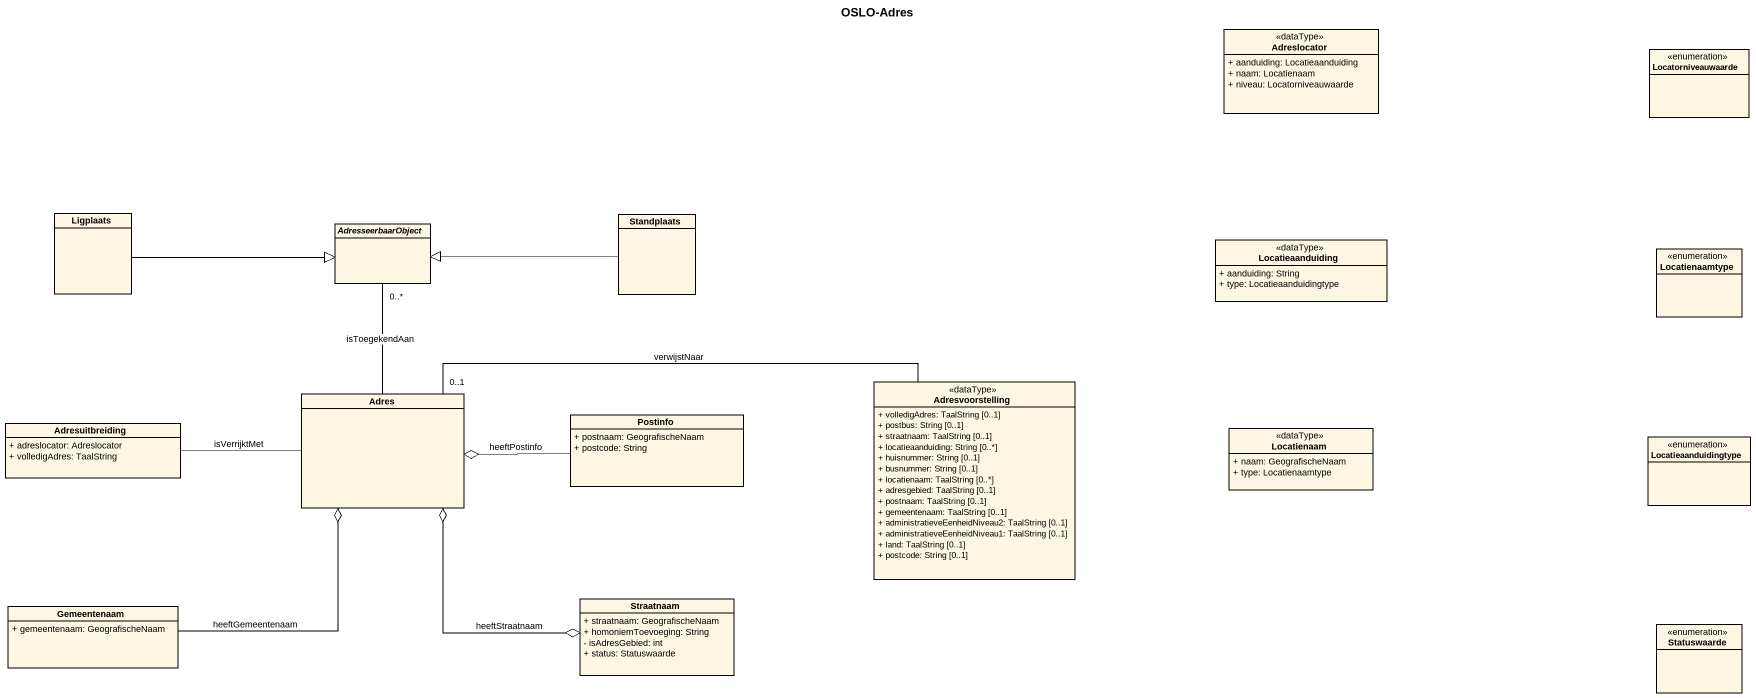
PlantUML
@startuml
title OSLO-Adres
hide circle
hide empty members
skinparam classAttributeIconSize 0
class Adreslocator <<dataType>> {
  + aanduiding: Locatieaanduiding
  + naam: Locatienaam
  + niveau: Locatorniveauwaarde
}
enum Locatorniveauwaarde
class Ligplaats
abstract class AdresseerbaarObject
class Standplaats
class Locatieaanduiding <<dataType>> {
  + aanduiding: String
  + type: Locatieaanduidingtype
}
enum Locatienaamtype
class Adresvoorstelling <<dataType>> {
  + volledigAdres: TaalString [0..1]
  + postbus: String [0..1]
  + straatnaam: TaalString [0..1]
  + locatieaanduiding: String [0..*]
  + huisnummer: String [0..1]
  + busnummer: String [0..1]
  + locatienaam: TaalString [0..*]
  + adresgebied: TaalString [0..1]
  + postnaam: TaalString [0..1]
  + gemeentenaam: TaalString [0..1]
  + administratieveEenheidNiveau2: TaalString [0..1]
  + administratieveEenheidNiveau1: TaalString [0..1]
  + land: TaalString [0..1]
  + postcode: String [0..1]
}
class Adresuitbreiding {
  + adreslocator: Adreslocator
  + volledigAdres: TaalString
}
class Adres
class Postinfo {
  + postnaam: GeografischeNaam
  + postcode: String
}
class Locatienaam <<dataType>> {
  + naam: GeografischeNaam
  + type: Locatienaamtype
}
enum Locatieaanduidingtype
class Gemeentenaam {
  + gemeentenaam: GeografischeNaam
}
class Straatnaam {
  + straatnaam: GeografischeNaam
  + homoniemToevoeging: String
  - isAdresGebied: int
  + status: Statuswaarde
}
enum Statuswaarde
Ligplaats -right-|> AdresseerbaarObject
Standplaats -left-|> AdresseerbaarObject
Adresvoorstelling -left- "0..1" Adres : verwijstNaar
Adres -up- "0..*" AdresseerbaarObject : isToegekendAan
Adres -left- Adresuitbreiding : isVerrijktMet
Adres o-right- Postinfo : heeftPostinfo
Adres o-- Gemeentenaam : heeftGemeentenaam
Adres o--o Straatnaam : heeftStraatnaam
@enduml
